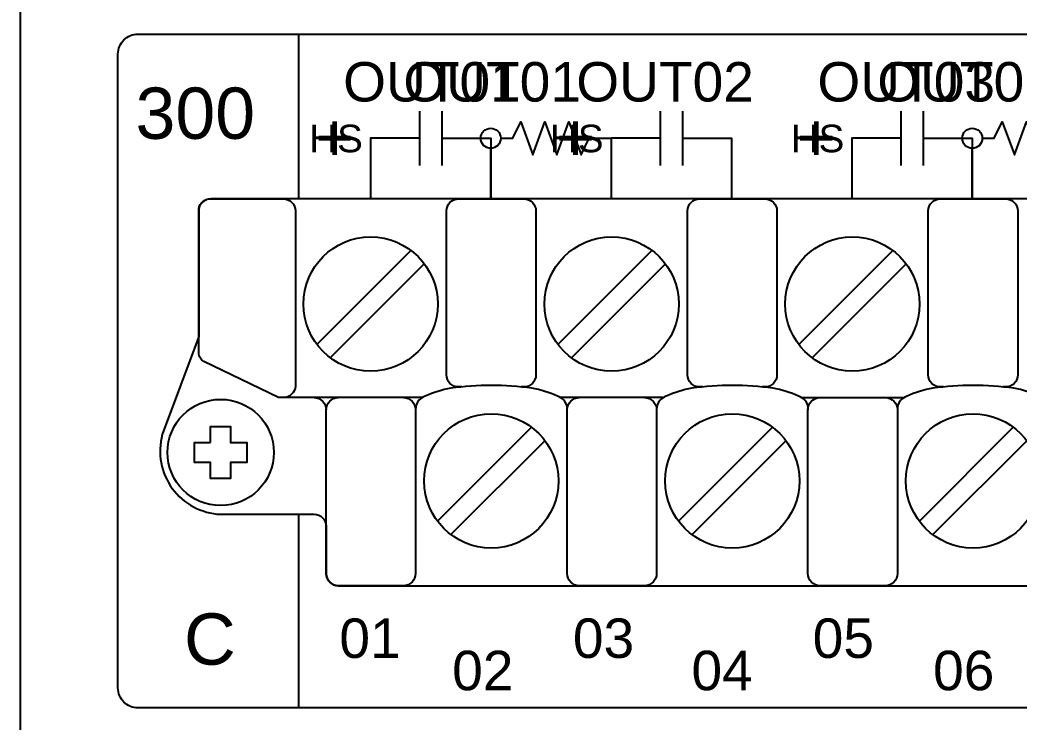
# Model space of a CAD drawing. Extents: x 1 to 47.7, y 0.3 to 34.2.
# Drawn here: x 27 to 29.492, y 10.821 to 12.571 of the extents above; entities that cross this region are included whole.
import ezdxf

# ---------------------------------------------------------------- set-up
doc = ezdxf.new("R2010")
doc.units = 0
doc.header["$MEASUREMENT"] = 0
for name, color, linetype in [('5_1__0__EMPTY', 7, 'CONTINUOUS'), ('5_2__2___8__OPTOISO_IND_LS', 7, 'CONTINUOUS'), ('5_3__7___8__OPTOISO_IND_LS', 7, 'CONTINUOUS'), ('5_4__4___24__OPTOISO_LS_IN', 7, 'CONTINUOUS'), ('5_5__D___24__OPTOISO_LS_IN', 7, 'CONTINUOUS'), ('5_6__8___8__OPTOISO_IND_LS', 7, 'CONTINUOUS'), ('7_0______DWG_', 7, 'CONTINUOUS')]:
    doc.layers.add(name, color=color, linetype=linetype)
doc.styles.add('ARIAL', font='arial.ttf')

msp = doc.modelspace()

# ---------------------------------------------------------------- linework, layer by layer
at = {"layer": '5_1__0__EMPTY'}
msp.add_lwpolyline([(32.4565, 12.1253), (27.4754, 12.1254, 0.414215), (27.4454, 12.0954), (27.4455, 11.7825), (27.3546, 11.5377, 0.47859), (27.4996, 11.3392), (27.733, 11.3392, -0.414214), (27.763, 11.3092), (27.763, 11.1912, 0.414213), (27.793, 11.1612), (32.7748, 11.1611, 0.414214), (32.8048, 11.1911), (32.8048, 11.5042), (32.8957, 11.7489, 0.480048), (32.7507, 11.9471), (32.5165, 11.9471, -0.414214), (32.4865, 11.9771), (32.4865, 12.0953, 0.414212), (32.4565, 12.1253), (32.4565, 12.1253)], format="xyb", dxfattribs=at)
msp.add_lwpolyline([(27.475, 11.5181), (27.475, 11.5584), (27.525, 11.5584), (27.525, 11.5181), (27.5651, 11.5181), (27.5651, 11.4681), (27.525, 11.4681), (27.525, 11.4282), (27.475, 11.4282), (27.475, 11.4681), (27.4349, 11.4681), (27.4349, 11.5181)], close=True, dxfattribs=at)
msp.add_circle((27.5, 11.4933), 0.1324, dxfattribs=at)
at = {"layer": '5_2__2___8__OPTOISO_IND_LS'}
for points in [[(27.9953, 12.344), (27.9953, 12.209)], [(28.051, 12.344), (28.051, 12.209)], [(28.5953, 12.344), (28.5953, 12.209)], [(28.651, 12.344), (28.651, 12.209)], [(29.1953, 12.344), (29.1953, 12.209)], [(29.251, 12.344), (29.251, 12.209)], [(27.9953, 12.2765), (27.8732, 12.2765), (27.8732, 12.1253)], [(28.051, 12.2765), (28.1732, 12.2765), (28.1732, 12.1253)], [(28.5953, 12.2765), (28.4732, 12.2765), (28.4732, 12.1253)], [(28.651, 12.2765), (28.7732, 12.2765), (28.7732, 12.1253)], [(29.1953, 12.2765), (29.0732, 12.2765), (29.0732, 12.1253)], [(29.251, 12.2765), (29.3732, 12.2765), (29.3732, 12.1253)], [(27.9741, 11.997), (27.7399, 11.7628)], [(28.5749, 11.997), (28.3407, 11.7628)], [(29.1749, 11.997), (28.9407, 11.7628)], [(28.0075, 11.9635), (27.7733, 11.7294)], [(28.6083, 11.9635), (28.3741, 11.7294)], [(29.2083, 11.9635), (28.9741, 11.7294)], [(28.6031, 11.6299), (28.3472, 11.6299)], [(28.948, 11.6299), (29.2031, 11.6299)], [(28.2747, 11.556), (28.0406, 11.3218)], [(28.8755, 11.556), (28.6413, 11.3218)], [(29.4755, 11.556), (29.2414, 11.3218)], [(28.3082, 11.5225), (28.074, 11.2884)], [(28.9089, 11.5225), (28.6748, 11.2884)], [(29.5089, 11.5225), (29.2748, 11.2884)]]:
    msp.add_lwpolyline(points, dxfattribs=at)
for points in [[(27.763, 11.1912, 0.414213), (27.793, 11.1612), (32.7748, 11.1611, 0.414214), (32.8048, 11.1911), (32.8048, 11.5042), (32.8957, 11.7489, 0.480048), (32.7507, 11.9471), (32.5165, 11.9471, -0.414214), (32.4865, 11.9771), (32.4865, 12.0953, 0.414212), (32.4565, 12.1253), (32.4565, 12.1253), (27.4754, 12.1254, 0.414215), (27.4454, 12.0954), (27.4455, 11.7825), (27.3546, 11.5377, 0.47859), (27.4996, 11.3392), (27.733, 11.3392, -0.414214), (27.763, 11.3092)], [(28.0023, 11.6299), (27.6442, 11.6299), (27.4583, 11.7197, -0.241986), (27.4455, 11.7396), (27.4454, 12.0953, -0.422157), (27.4721, 12.1252), (27.6564, 12.1253, -0.414214), (27.6864, 12.0953), (27.6864, 11.6582, -0.390527), (27.6564, 11.6299)], [(28.1007, 11.6566), (28.0928, 11.6566, -0.414214), (28.0628, 11.6866), (28.0628, 12.0953, -0.414214), (28.0928, 12.1253), (28.2557, 12.1253, -0.414214), (28.2857, 12.0953), (28.2857, 11.6866, -0.414214), (28.2557, 11.6566), (28.2489, 11.6566)], [(28.7015, 11.6566), (28.6936, 11.6566, -0.414214), (28.6636, 11.6866), (28.6636, 12.0953, -0.414214), (28.6936, 12.1253), (28.8564, 12.1253, -0.414214), (28.8864, 12.0953), (28.8864, 11.6866, -0.414214), (28.8564, 11.6566), (28.8496, 11.6566)], [(29.3015, 11.6566), (29.2936, 11.6566, -0.414214), (29.2636, 11.6866), (29.2636, 12.0953, -0.414214), (29.2936, 12.1253), (29.4564, 12.1253, -0.414214), (29.4864, 12.0953), (29.4864, 11.6866, -0.414214), (29.4564, 11.6566), (29.4496, 11.6566)], [(28.3637, 11.5999, 0.191033), (28.3552, 11.6238, 0.081668), (28.3396, 11.634, 0.0591), (28.2759, 11.6533, 0.034646), (28.1744, 11.6604, 0.03436), (28.0737, 11.6533, 0.0591), (28.01, 11.634, 0.081668), (27.9943, 11.6238, 0.191033), (27.9858, 11.5999)], [(28.9645, 11.5999, 0.191033), (28.956, 11.6238, 0.081668), (28.9404, 11.634, 0.0591), (28.8766, 11.6533, 0.034646), (28.7751, 11.6604, 0.03436), (28.6744, 11.6533, 0.0591), (28.6107, 11.634, 0.081668), (28.5951, 11.6238, 0.191033), (28.5866, 11.5999)], [(29.5645, 11.5999, 0.191033), (29.556, 11.6238, 0.081668), (29.5404, 11.634, 0.0591), (29.4767, 11.6533, 0.034646), (29.3751, 11.6604, 0.03436), (29.2745, 11.6533, 0.0591), (29.2107, 11.634, 0.081668), (29.1951, 11.6238, 0.191033), (29.1866, 11.5999)], [(27.733, 11.6299, -0.414214), (27.763, 11.5999)], [(27.9558, 11.6299, -0.414214), (27.9858, 11.5999), (27.9858, 11.1912, -0.414214), (27.9558, 11.1612), (27.793, 11.1612, -0.414214), (27.763, 11.1912), (27.763, 11.5999, -0.414214), (27.793, 11.6299)], [(28.5566, 11.6299, -0.414214), (28.5866, 11.5999), (28.5866, 11.1912, -0.414214), (28.5566, 11.1612), (28.3937, 11.1612, -0.414214), (28.3637, 11.1912), (28.3637, 11.5999, -0.414214), (28.3937, 11.6299)], [(29.1566, 11.6299, -0.414214), (29.1866, 11.5999), (29.1866, 11.1912, -0.414214), (29.1566, 11.1612), (28.9937, 11.1612, -0.414214), (28.9637, 11.1912), (28.9637, 11.5999, -0.414214), (28.9937, 11.6299)]]:
    msp.add_lwpolyline(points, format="xyb", dxfattribs=at)
msp.add_lwpolyline([(27.475, 11.5181), (27.475, 11.5584), (27.525, 11.5584), (27.525, 11.5181), (27.5651, 11.5181), (27.5651, 11.4681), (27.525, 11.4681), (27.525, 11.4282), (27.475, 11.4282), (27.475, 11.4681), (27.4349, 11.4681), (27.4349, 11.5181)], close=True, dxfattribs=at)
for centre, radius in [((27.8737, 11.8632), 0.1673), ((28.4745, 11.8632), 0.1673), ((29.0745, 11.8632), 0.1673), ((27.5, 11.4933), 0.1324), ((28.1744, 11.4222), 0.1673), ((28.7751, 11.4222), 0.1673), ((29.3751, 11.4222), 0.1673)]:
    msp.add_circle(centre, radius, dxfattribs=at)
at = {"layer": '5_3__7___8__OPTOISO_IND_LS'}
for points in [[(27.9953, 12.344), (27.9953, 12.209)], [(28.051, 12.344), (28.051, 12.209)], [(28.5953, 12.344), (28.5953, 12.209)], [(28.651, 12.344), (28.651, 12.209)], [(29.1953, 12.344), (29.1953, 12.209)], [(29.251, 12.344), (29.251, 12.209)], [(27.9953, 12.2765), (27.8732, 12.2765), (27.8732, 12.1253)], [(28.051, 12.2765), (28.1732, 12.2765), (28.1732, 12.1253)], [(28.5953, 12.2765), (28.4732, 12.2765), (28.4732, 12.1253)], [(28.651, 12.2765), (28.7732, 12.2765), (28.7732, 12.1253)], [(29.1953, 12.2765), (29.0732, 12.2765), (29.0732, 12.1253)], [(29.251, 12.2765), (29.3732, 12.2765), (29.3732, 12.1253)], [(27.9741, 11.997), (27.7399, 11.7628)], [(28.5749, 11.997), (28.3407, 11.7628)], [(29.1749, 11.997), (28.9407, 11.7628)], [(28.0075, 11.9635), (27.7733, 11.7294)], [(28.6083, 11.9635), (28.3741, 11.7294)], [(29.2083, 11.9635), (28.9741, 11.7294)], [(28.6031, 11.6299), (28.3472, 11.6299)], [(28.948, 11.6299), (29.2031, 11.6299)], [(28.2747, 11.556), (28.0406, 11.3218)], [(28.8755, 11.556), (28.6413, 11.3218)], [(29.4755, 11.556), (29.2414, 11.3218)], [(28.3082, 11.5225), (28.074, 11.2884)], [(28.9089, 11.5225), (28.6748, 11.2884)], [(29.5089, 11.5225), (29.2748, 11.2884)]]:
    msp.add_lwpolyline(points, dxfattribs=at)
for points in [[(27.763, 11.1912, 0.414213), (27.793, 11.1612), (32.7748, 11.1611, 0.414214), (32.8048, 11.1911), (32.8048, 11.5042), (32.8957, 11.7489, 0.480048), (32.7507, 11.9471), (32.5165, 11.9471, -0.414214), (32.4865, 11.9771), (32.4865, 12.0953, 0.414212), (32.4565, 12.1253), (32.4565, 12.1253), (27.4754, 12.1254, 0.414215), (27.4454, 12.0954), (27.4455, 11.7825), (27.3546, 11.5377, 0.47859), (27.4996, 11.3392), (27.733, 11.3392, -0.414214), (27.763, 11.3092)], [(28.0023, 11.6299), (27.6442, 11.6299), (27.4583, 11.7197, -0.241986), (27.4455, 11.7396), (27.4454, 12.0953, -0.422157), (27.4721, 12.1252), (27.6564, 12.1253, -0.414214), (27.6864, 12.0953), (27.6864, 11.6582, -0.390527), (27.6564, 11.6299)], [(28.1007, 11.6566), (28.0928, 11.6566, -0.414214), (28.0628, 11.6866), (28.0628, 12.0953, -0.414214), (28.0928, 12.1253), (28.2557, 12.1253, -0.414214), (28.2857, 12.0953), (28.2857, 11.6866, -0.414214), (28.2557, 11.6566), (28.2489, 11.6566)], [(28.7015, 11.6566), (28.6936, 11.6566, -0.414214), (28.6636, 11.6866), (28.6636, 12.0953, -0.414214), (28.6936, 12.1253), (28.8564, 12.1253, -0.414214), (28.8864, 12.0953), (28.8864, 11.6866, -0.414214), (28.8564, 11.6566), (28.8496, 11.6566)], [(29.3015, 11.6566), (29.2936, 11.6566, -0.414214), (29.2636, 11.6866), (29.2636, 12.0953, -0.414214), (29.2936, 12.1253), (29.4564, 12.1253, -0.414214), (29.4864, 12.0953), (29.4864, 11.6866, -0.414214), (29.4564, 11.6566), (29.4496, 11.6566)], [(28.3637, 11.5999, 0.191033), (28.3552, 11.6238, 0.081668), (28.3396, 11.634, 0.0591), (28.2759, 11.6533, 0.034646), (28.1744, 11.6604, 0.03436), (28.0737, 11.6533, 0.0591), (28.01, 11.634, 0.081668), (27.9943, 11.6238, 0.191033), (27.9858, 11.5999)], [(28.9645, 11.5999, 0.191033), (28.956, 11.6238, 0.081668), (28.9404, 11.634, 0.0591), (28.8766, 11.6533, 0.034646), (28.7751, 11.6604, 0.03436), (28.6744, 11.6533, 0.0591), (28.6107, 11.634, 0.081668), (28.5951, 11.6238, 0.191033), (28.5866, 11.5999)], [(29.5645, 11.5999, 0.191033), (29.556, 11.6238, 0.081668), (29.5404, 11.634, 0.0591), (29.4767, 11.6533, 0.034646), (29.3751, 11.6604, 0.03436), (29.2745, 11.6533, 0.0591), (29.2107, 11.634, 0.081668), (29.1951, 11.6238, 0.191033), (29.1866, 11.5999)], [(27.733, 11.6299, -0.414214), (27.763, 11.5999)], [(27.9558, 11.6299, -0.414214), (27.9858, 11.5999), (27.9858, 11.1912, -0.414214), (27.9558, 11.1612), (27.793, 11.1612, -0.414214), (27.763, 11.1912), (27.763, 11.5999, -0.414214), (27.793, 11.6299)], [(28.5566, 11.6299, -0.414214), (28.5866, 11.5999), (28.5866, 11.1912, -0.414214), (28.5566, 11.1612), (28.3937, 11.1612, -0.414214), (28.3637, 11.1912), (28.3637, 11.5999, -0.414214), (28.3937, 11.6299)], [(29.1566, 11.6299, -0.414214), (29.1866, 11.5999), (29.1866, 11.1912, -0.414214), (29.1566, 11.1612), (28.9937, 11.1612, -0.414214), (28.9637, 11.1912), (28.9637, 11.5999, -0.414214), (28.9937, 11.6299)]]:
    msp.add_lwpolyline(points, format="xyb", dxfattribs=at)
msp.add_lwpolyline([(27.475, 11.5181), (27.475, 11.5584), (27.525, 11.5584), (27.525, 11.5181), (27.5651, 11.5181), (27.5651, 11.4681), (27.525, 11.4681), (27.525, 11.4282), (27.475, 11.4282), (27.475, 11.4681), (27.4349, 11.4681), (27.4349, 11.5181)], close=True, dxfattribs=at)
for centre, radius in [((27.8737, 11.8632), 0.1673), ((28.4745, 11.8632), 0.1673), ((29.0745, 11.8632), 0.1673), ((27.5, 11.4933), 0.1324), ((28.1744, 11.4222), 0.1673), ((28.7751, 11.4222), 0.1673), ((29.3751, 11.4222), 0.1673)]:
    msp.add_circle(centre, radius, dxfattribs=at)
at = {"layer": '5_4__4___24__OPTOISO_LS_IN'}
for points in [[(27.9953, 12.344), (27.9953, 12.209)], [(28.051, 12.344), (28.051, 12.209)], [(28.5953, 12.344), (28.5953, 12.209)], [(28.651, 12.344), (28.651, 12.209)], [(29.1953, 12.344), (29.1953, 12.209)], [(29.251, 12.344), (29.251, 12.209)], [(27.9953, 12.2765), (27.8732, 12.2765), (27.8732, 12.1253)], [(28.051, 12.2765), (28.1732, 12.2765), (28.1732, 12.1253)], [(28.5953, 12.2765), (28.4732, 12.2765), (28.4732, 12.1253)], [(28.651, 12.2765), (28.7732, 12.2765), (28.7732, 12.1253)], [(29.1953, 12.2765), (29.0732, 12.2765), (29.0732, 12.1253)], [(29.251, 12.2765), (29.3732, 12.2765), (29.3732, 12.1253)], [(27.9741, 11.997), (27.7399, 11.7628)], [(28.5749, 11.997), (28.3407, 11.7628)], [(29.1749, 11.997), (28.9407, 11.7628)], [(28.0075, 11.9635), (27.7733, 11.7294)], [(28.6083, 11.9635), (28.3741, 11.7294)], [(29.2083, 11.9635), (28.9741, 11.7294)], [(28.6031, 11.6299), (28.3472, 11.6299)], [(28.948, 11.6299), (29.2031, 11.6299)], [(28.2747, 11.556), (28.0406, 11.3218)], [(28.8755, 11.556), (28.6413, 11.3218)], [(29.4755, 11.556), (29.2414, 11.3218)], [(28.3082, 11.5225), (28.074, 11.2884)], [(28.9089, 11.5225), (28.6748, 11.2884)], [(29.5089, 11.5225), (29.2748, 11.2884)]]:
    msp.add_lwpolyline(points, dxfattribs=at)
for points in [[(27.763, 11.1912, 0.414213), (27.793, 11.1612), (32.7748, 11.1611, 0.414214), (32.8048, 11.1911), (32.8048, 11.5042), (32.8957, 11.7489, 0.480048), (32.7507, 11.9471), (32.5165, 11.9471, -0.414214), (32.4865, 11.9771), (32.4865, 12.0953, 0.414212), (32.4565, 12.1253), (32.4565, 12.1253), (27.4754, 12.1254, 0.414215), (27.4454, 12.0954), (27.4455, 11.7825), (27.3546, 11.5377, 0.47859), (27.4996, 11.3392), (27.733, 11.3392, -0.414214), (27.763, 11.3092)], [(28.0023, 11.6299), (27.6442, 11.6299), (27.4583, 11.7197, -0.241986), (27.4455, 11.7396), (27.4454, 12.0953, -0.422157), (27.4721, 12.1252), (27.6564, 12.1253, -0.414214), (27.6864, 12.0953), (27.6864, 11.6582, -0.390527), (27.6564, 11.6299)], [(28.1007, 11.6566), (28.0928, 11.6566, -0.414214), (28.0628, 11.6866), (28.0628, 12.0953, -0.414214), (28.0928, 12.1253), (28.2557, 12.1253, -0.414214), (28.2857, 12.0953), (28.2857, 11.6866, -0.414214), (28.2557, 11.6566), (28.2489, 11.6566)], [(28.7015, 11.6566), (28.6936, 11.6566, -0.414214), (28.6636, 11.6866), (28.6636, 12.0953, -0.414214), (28.6936, 12.1253), (28.8564, 12.1253, -0.414214), (28.8864, 12.0953), (28.8864, 11.6866, -0.414214), (28.8564, 11.6566), (28.8496, 11.6566)], [(29.3015, 11.6566), (29.2936, 11.6566, -0.414214), (29.2636, 11.6866), (29.2636, 12.0953, -0.414214), (29.2936, 12.1253), (29.4564, 12.1253, -0.414214), (29.4864, 12.0953), (29.4864, 11.6866, -0.414214), (29.4564, 11.6566), (29.4496, 11.6566)], [(28.3637, 11.5999, 0.191033), (28.3552, 11.6238, 0.081668), (28.3396, 11.634, 0.0591), (28.2759, 11.6533, 0.034646), (28.1744, 11.6604, 0.03436), (28.0737, 11.6533, 0.0591), (28.01, 11.634, 0.081668), (27.9943, 11.6238, 0.191033), (27.9858, 11.5999)], [(28.9645, 11.5999, 0.191033), (28.956, 11.6238, 0.081668), (28.9404, 11.634, 0.0591), (28.8766, 11.6533, 0.034646), (28.7751, 11.6604, 0.03436), (28.6744, 11.6533, 0.0591), (28.6107, 11.634, 0.081668), (28.5951, 11.6238, 0.191033), (28.5866, 11.5999)], [(29.5645, 11.5999, 0.191033), (29.556, 11.6238, 0.081668), (29.5404, 11.634, 0.0591), (29.4767, 11.6533, 0.034646), (29.3751, 11.6604, 0.03436), (29.2745, 11.6533, 0.0591), (29.2107, 11.634, 0.081668), (29.1951, 11.6238, 0.191033), (29.1866, 11.5999)], [(27.733, 11.6299, -0.414214), (27.763, 11.5999)], [(27.9558, 11.6299, -0.414214), (27.9858, 11.5999), (27.9858, 11.1912, -0.414214), (27.9558, 11.1612), (27.793, 11.1612, -0.414214), (27.763, 11.1912), (27.763, 11.5999, -0.414214), (27.793, 11.6299)], [(28.5566, 11.6299, -0.414214), (28.5866, 11.5999), (28.5866, 11.1912, -0.414214), (28.5566, 11.1612), (28.3937, 11.1612, -0.414214), (28.3637, 11.1912), (28.3637, 11.5999, -0.414214), (28.3937, 11.6299)], [(29.1566, 11.6299, -0.414214), (29.1866, 11.5999), (29.1866, 11.1912, -0.414214), (29.1566, 11.1612), (28.9937, 11.1612, -0.414214), (28.9637, 11.1912), (28.9637, 11.5999, -0.414214), (28.9937, 11.6299)]]:
    msp.add_lwpolyline(points, format="xyb", dxfattribs=at)
msp.add_lwpolyline([(27.475, 11.5181), (27.475, 11.5584), (27.525, 11.5584), (27.525, 11.5181), (27.5651, 11.5181), (27.5651, 11.4681), (27.525, 11.4681), (27.525, 11.4282), (27.475, 11.4282), (27.475, 11.4681), (27.4349, 11.4681), (27.4349, 11.5181)], close=True, dxfattribs=at)
for centre, radius in [((27.8737, 11.8632), 0.1673), ((28.4745, 11.8632), 0.1673), ((29.0745, 11.8632), 0.1673), ((27.5, 11.4933), 0.1324), ((28.1744, 11.4222), 0.1673), ((28.7751, 11.4222), 0.1673), ((29.3751, 11.4222), 0.1673)]:
    msp.add_circle(centre, radius, dxfattribs=at)
at = {"layer": '5_5__D___24__OPTOISO_LS_IN'}
for points in [[(27.9953, 12.344), (27.9953, 12.209)], [(28.051, 12.344), (28.051, 12.209)], [(28.5953, 12.344), (28.5953, 12.209)], [(28.651, 12.344), (28.651, 12.209)], [(29.1953, 12.344), (29.1953, 12.209)], [(29.251, 12.344), (29.251, 12.209)], [(27.9953, 12.2765), (27.8732, 12.2765), (27.8732, 12.1253)], [(28.051, 12.2765), (28.1732, 12.2765), (28.1732, 12.1253)], [(28.5953, 12.2765), (28.4732, 12.2765), (28.4732, 12.1253)], [(28.651, 12.2765), (28.7732, 12.2765), (28.7732, 12.1253)], [(29.1953, 12.2765), (29.0732, 12.2765), (29.0732, 12.1253)], [(29.251, 12.2765), (29.3732, 12.2765), (29.3732, 12.1253)], [(27.9741, 11.997), (27.7399, 11.7628)], [(28.5749, 11.997), (28.3407, 11.7628)], [(29.1749, 11.997), (28.9407, 11.7628)], [(28.0075, 11.9635), (27.7733, 11.7294)], [(28.6083, 11.9635), (28.3741, 11.7294)], [(29.2083, 11.9635), (28.9741, 11.7294)], [(28.6031, 11.6299), (28.3472, 11.6299)], [(28.948, 11.6299), (29.2031, 11.6299)], [(28.2747, 11.556), (28.0406, 11.3218)], [(28.8755, 11.556), (28.6413, 11.3218)], [(29.4755, 11.556), (29.2414, 11.3218)], [(28.3082, 11.5225), (28.074, 11.2884)], [(28.9089, 11.5225), (28.6748, 11.2884)], [(29.5089, 11.5225), (29.2748, 11.2884)]]:
    msp.add_lwpolyline(points, dxfattribs=at)
for points in [[(27.763, 11.1912, 0.414213), (27.793, 11.1612), (32.7748, 11.1611, 0.414214), (32.8048, 11.1911), (32.8048, 11.5042), (32.8957, 11.7489, 0.480048), (32.7507, 11.9471), (32.5165, 11.9471, -0.414214), (32.4865, 11.9771), (32.4865, 12.0953, 0.414212), (32.4565, 12.1253), (32.4565, 12.1253), (27.4754, 12.1254, 0.414215), (27.4454, 12.0954), (27.4455, 11.7825), (27.3546, 11.5377, 0.47859), (27.4996, 11.3392), (27.733, 11.3392, -0.414214), (27.763, 11.3092)], [(28.0023, 11.6299), (27.6442, 11.6299), (27.4583, 11.7197, -0.241986), (27.4455, 11.7396), (27.4454, 12.0953, -0.422157), (27.4721, 12.1252), (27.6564, 12.1253, -0.414214), (27.6864, 12.0953), (27.6864, 11.6582, -0.390527), (27.6564, 11.6299)], [(28.1007, 11.6566), (28.0928, 11.6566, -0.414214), (28.0628, 11.6866), (28.0628, 12.0953, -0.414214), (28.0928, 12.1253), (28.2557, 12.1253, -0.414214), (28.2857, 12.0953), (28.2857, 11.6866, -0.414214), (28.2557, 11.6566), (28.2489, 11.6566)], [(28.7015, 11.6566), (28.6936, 11.6566, -0.414214), (28.6636, 11.6866), (28.6636, 12.0953, -0.414214), (28.6936, 12.1253), (28.8564, 12.1253, -0.414214), (28.8864, 12.0953), (28.8864, 11.6866, -0.414214), (28.8564, 11.6566), (28.8496, 11.6566)], [(29.3015, 11.6566), (29.2936, 11.6566, -0.414214), (29.2636, 11.6866), (29.2636, 12.0953, -0.414214), (29.2936, 12.1253), (29.4564, 12.1253, -0.414214), (29.4864, 12.0953), (29.4864, 11.6866, -0.414214), (29.4564, 11.6566), (29.4496, 11.6566)], [(28.3637, 11.5999, 0.191033), (28.3552, 11.6238, 0.081668), (28.3396, 11.634, 0.0591), (28.2759, 11.6533, 0.034646), (28.1744, 11.6604, 0.03436), (28.0737, 11.6533, 0.0591), (28.01, 11.634, 0.081668), (27.9943, 11.6238, 0.191033), (27.9858, 11.5999)], [(28.9645, 11.5999, 0.191033), (28.956, 11.6238, 0.081668), (28.9404, 11.634, 0.0591), (28.8766, 11.6533, 0.034646), (28.7751, 11.6604, 0.03436), (28.6744, 11.6533, 0.0591), (28.6107, 11.634, 0.081668), (28.5951, 11.6238, 0.191033), (28.5866, 11.5999)], [(29.5645, 11.5999, 0.191033), (29.556, 11.6238, 0.081668), (29.5404, 11.634, 0.0591), (29.4767, 11.6533, 0.034646), (29.3751, 11.6604, 0.03436), (29.2745, 11.6533, 0.0591), (29.2107, 11.634, 0.081668), (29.1951, 11.6238, 0.191033), (29.1866, 11.5999)], [(27.733, 11.6299, -0.414214), (27.763, 11.5999)], [(27.9558, 11.6299, -0.414214), (27.9858, 11.5999), (27.9858, 11.1912, -0.414214), (27.9558, 11.1612), (27.793, 11.1612, -0.414214), (27.763, 11.1912), (27.763, 11.5999, -0.414214), (27.793, 11.6299)], [(28.5566, 11.6299, -0.414214), (28.5866, 11.5999), (28.5866, 11.1912, -0.414214), (28.5566, 11.1612), (28.3937, 11.1612, -0.414214), (28.3637, 11.1912), (28.3637, 11.5999, -0.414214), (28.3937, 11.6299)], [(29.1566, 11.6299, -0.414214), (29.1866, 11.5999), (29.1866, 11.1912, -0.414214), (29.1566, 11.1612), (28.9937, 11.1612, -0.414214), (28.9637, 11.1912), (28.9637, 11.5999, -0.414214), (28.9937, 11.6299)]]:
    msp.add_lwpolyline(points, format="xyb", dxfattribs=at)
msp.add_lwpolyline([(27.475, 11.5181), (27.475, 11.5584), (27.525, 11.5584), (27.525, 11.5181), (27.5651, 11.5181), (27.5651, 11.4681), (27.525, 11.4681), (27.525, 11.4282), (27.475, 11.4282), (27.475, 11.4681), (27.4349, 11.4681), (27.4349, 11.5181)], close=True, dxfattribs=at)
for centre, radius in [((27.8737, 11.8632), 0.1673), ((28.4745, 11.8632), 0.1673), ((29.0745, 11.8632), 0.1673), ((27.5, 11.4933), 0.1324), ((28.1744, 11.4222), 0.1673), ((28.7751, 11.4222), 0.1673), ((29.3751, 11.4222), 0.1673)]:
    msp.add_circle(centre, radius, dxfattribs=at)
at = {"layer": '5_6__8___8__OPTOISO_IND_LS'}
for points in [[(27.9953, 12.344), (27.9953, 12.209)], [(28.051, 12.344), (28.051, 12.209)], [(29.1953, 12.344), (29.1953, 12.209)], [(29.251, 12.344), (29.251, 12.209)], [(28.1981, 12.2765), (28.2281, 12.2765), (28.2481, 12.3177), (28.2781, 12.2352), (28.3081, 12.3177), (28.3381, 12.2352), (28.3681, 12.3177), (28.3982, 12.2352), (28.4182, 12.2765), (28.4731, 12.2765), (28.4731, 12.1253)], [(29.3982, 12.2765), (29.4281, 12.2765), (29.4481, 12.3177), (29.4781, 12.2352), (29.5081, 12.3177), (29.5382, 12.2352), (29.5682, 12.3177), (29.5982, 12.2352), (29.6182, 12.2765), (29.6732, 12.2765), (29.6732, 12.1253)], [(27.9953, 12.2765), (27.8731, 12.2765), (27.8731, 12.1253)], [(28.0509, 12.2765), (28.1481, 12.2765)], [(29.1953, 12.2765), (29.0732, 12.2765), (29.0732, 12.1253)], [(29.251, 12.2765), (29.3482, 12.2765)], [(28.1731, 12.1253), (28.1731, 12.2515)], [(29.3732, 12.1253), (29.3732, 12.2515)], [(27.9741, 11.997), (27.7399, 11.7628)], [(28.5749, 11.997), (28.3407, 11.7628)], [(29.1749, 11.997), (28.9407, 11.7628)], [(28.0075, 11.9635), (27.7733, 11.7294)], [(28.6083, 11.9635), (28.3741, 11.7294)], [(29.2083, 11.9635), (28.9741, 11.7294)], [(28.6031, 11.6299), (28.3472, 11.6299)], [(28.948, 11.6299), (29.2031, 11.6299)], [(28.2747, 11.556), (28.0406, 11.3218)], [(28.8755, 11.556), (28.6413, 11.3218)], [(29.4755, 11.556), (29.2414, 11.3218)], [(28.3082, 11.5225), (28.074, 11.2884)], [(28.9089, 11.5225), (28.6748, 11.2884)], [(29.5089, 11.5225), (29.2748, 11.2884)]]:
    msp.add_lwpolyline(points, dxfattribs=at)
for points in [[(27.763, 11.1912, 0.414213), (27.793, 11.1612), (32.7748, 11.1611, 0.414214), (32.8048, 11.1911), (32.8048, 11.5042), (32.8957, 11.7489, 0.480048), (32.7507, 11.9471), (32.5165, 11.9471, -0.414214), (32.4865, 11.9771), (32.4865, 12.0953, 0.414212), (32.4565, 12.1253), (32.4565, 12.1253), (27.4754, 12.1254, 0.414215), (27.4454, 12.0954), (27.4455, 11.7825), (27.3546, 11.5377, 0.47859), (27.4996, 11.3392), (27.733, 11.3392, -0.414214), (27.763, 11.3092)], [(28.0023, 11.6299), (27.6442, 11.6299), (27.4583, 11.7197, -0.241986), (27.4455, 11.7396), (27.4454, 12.0953, -0.422157), (27.4721, 12.1252), (27.6564, 12.1253, -0.414214), (27.6864, 12.0953), (27.6864, 11.6582, -0.390527), (27.6564, 11.6299)], [(28.1007, 11.6566), (28.0928, 11.6566, -0.414214), (28.0628, 11.6866), (28.0628, 12.0953, -0.414214), (28.0928, 12.1253), (28.2557, 12.1253, -0.414214), (28.2857, 12.0953), (28.2857, 11.6866, -0.414214), (28.2557, 11.6566), (28.2489, 11.6566)], [(28.7015, 11.6566), (28.6936, 11.6566, -0.414214), (28.6636, 11.6866), (28.6636, 12.0953, -0.414214), (28.6936, 12.1253), (28.8564, 12.1253, -0.414214), (28.8864, 12.0953), (28.8864, 11.6866, -0.414214), (28.8564, 11.6566), (28.8496, 11.6566)], [(29.3015, 11.6566), (29.2936, 11.6566, -0.414214), (29.2636, 11.6866), (29.2636, 12.0953, -0.414214), (29.2936, 12.1253), (29.4564, 12.1253, -0.414214), (29.4864, 12.0953), (29.4864, 11.6866, -0.414214), (29.4564, 11.6566), (29.4496, 11.6566)], [(28.3637, 11.5999, 0.191033), (28.3552, 11.6238, 0.081668), (28.3396, 11.634, 0.0591), (28.2759, 11.6533, 0.034646), (28.1744, 11.6604, 0.03436), (28.0737, 11.6533, 0.0591), (28.01, 11.634, 0.081668), (27.9943, 11.6238, 0.191033), (27.9858, 11.5999)], [(28.9645, 11.5999, 0.191033), (28.956, 11.6238, 0.081668), (28.9404, 11.634, 0.0591), (28.8766, 11.6533, 0.034646), (28.7751, 11.6604, 0.03436), (28.6744, 11.6533, 0.0591), (28.6107, 11.634, 0.081668), (28.5951, 11.6238, 0.191033), (28.5866, 11.5999)], [(29.5645, 11.5999, 0.191033), (29.556, 11.6238, 0.081668), (29.5404, 11.634, 0.0591), (29.4767, 11.6533, 0.034646), (29.3751, 11.6604, 0.03436), (29.2745, 11.6533, 0.0591), (29.2107, 11.634, 0.081668), (29.1951, 11.6238, 0.191033), (29.1866, 11.5999)], [(27.733, 11.6299, -0.414214), (27.763, 11.5999)], [(27.9558, 11.6299, -0.414214), (27.9858, 11.5999), (27.9858, 11.1912, -0.414214), (27.9558, 11.1612), (27.793, 11.1612, -0.414214), (27.763, 11.1912), (27.763, 11.5999, -0.414214), (27.793, 11.6299)], [(28.5566, 11.6299, -0.414214), (28.5866, 11.5999), (28.5866, 11.1912, -0.414214), (28.5566, 11.1612), (28.3937, 11.1612, -0.414214), (28.3637, 11.1912), (28.3637, 11.5999, -0.414214), (28.3937, 11.6299)], [(29.1566, 11.6299, -0.414214), (29.1866, 11.5999), (29.1866, 11.1912, -0.414214), (29.1566, 11.1612), (28.9937, 11.1612, -0.414214), (28.9637, 11.1912), (28.9637, 11.5999, -0.414214), (28.9937, 11.6299)]]:
    msp.add_lwpolyline(points, format="xyb", dxfattribs=at)
msp.add_lwpolyline([(27.475, 11.5181), (27.475, 11.5584), (27.525, 11.5584), (27.525, 11.5181), (27.5651, 11.5181), (27.5651, 11.4681), (27.525, 11.4681), (27.525, 11.4282), (27.475, 11.4282), (27.475, 11.4681), (27.4349, 11.4681), (27.4349, 11.5181)], close=True, dxfattribs=at)
for centre, radius in [((28.1731, 12.2765), 0.025), ((29.3732, 12.2765), 0.025), ((27.8737, 11.8632), 0.1673), ((28.4745, 11.8632), 0.1673), ((29.0745, 11.8632), 0.1673), ((27.5, 11.4933), 0.1324), ((28.1744, 11.4222), 0.1673), ((28.7751, 11.4222), 0.1673), ((29.3751, 11.4222), 0.1673)]:
    msp.add_circle(centre, radius, dxfattribs=at)
at = {"layer": '7_0______DWG_'}
for points in [[(44.25, 6.9347), (44.25, 14.8147, 0.414214), (44.16, 14.9047), (27.09, 14.9047, 0.414214), (27, 14.8147), (27, 6.9347, 0.381966), (27.08, 6.8453), (44.17, 6.8453, 0.381966)], [(27.2942, 12.5363), (43.9545, 12.5363, -0.468367), (44.0044, 12.4763), (44.0044, 10.9063, -0.414132), (43.9545, 10.8563), (27.2942, 10.8563, -0.414214), (27.2442, 10.9063), (27.2442, 12.4863, -0.414287)]]:
    msp.add_lwpolyline(points, format="xyb", close=True, dxfattribs=at)
for points in [[(27.6942, 12.5363), (27.6942, 12.1254)], [(27.6942, 11.3392), (27.6942, 10.8563)]]:
    msp.add_lwpolyline(points, dxfattribs=at)

# ---------------------------------------------------------------- texts
at = {"layer": '5_2__2___8__OPTOISO_IND_LS', "style": 'ARIAL'}
for s, p in [('OUT01', (27.8053, 12.3681)), ('OUT02', (28.3863, 12.3681)), ('OUT03', (28.9872, 12.3681))]:
    msp.add_text(s, height=0.09833, dxfattribs=at).set_placement(p)
at = {"layer": '5_3__7___8__OPTOISO_IND_LS', "style": 'ARIAL'}
for s, height, p in [('OUT01', 0.09833, (27.8053, 12.3681)), ('OUT02', 0.09833, (28.3863, 12.3681)), ('OUT03', 0.09833, (28.9872, 12.3681)), ('+', 0.118, (27.7362, 12.2197)), ('+', 0.118, (28.3362, 12.2197)), ('+', 0.118, (28.9362, 12.2197))]:
    msp.add_text(s, height=height, dxfattribs=at).set_placement(p)
at = {"layer": '5_4__4___24__OPTOISO_LS_IN', "style": 'ARIAL'}
for s, height, p in [('OUT01', 0.09833, (27.8053, 12.3681)), ('OUT02', 0.09833, (28.3863, 12.3681)), ('OUT03', 0.09833, (28.9872, 12.3681)), ('HS', 0.06883, (27.7208, 12.2416)), ('HS', 0.06883, (28.3208, 12.2416)), ('HS', 0.06883, (28.9208, 12.2416))]:
    msp.add_text(s, height=height, dxfattribs=at).set_placement(p)
at = {"layer": '5_5__D___24__OPTOISO_LS_IN', "style": 'ARIAL'}
for s, p in [('OUT01', (27.8053, 12.3681)), ('OUT02', (28.3863, 12.3681)), ('OUT03', (28.9872, 12.3681))]:
    msp.add_text(s, height=0.09833, dxfattribs=at).set_placement(p)
at = {"layer": '5_6__8___8__OPTOISO_IND_LS', "style": 'ARIAL'}
for s, p in [('OUT01', (27.9553, 12.3681)), ('OUT02', (29.1364, 12.3681))]:
    msp.add_text(s, height=0.09833, dxfattribs=at).set_placement(p)
at = {"layer": '7_0______DWG_', "style": 'ARIAL'}
for s, height, p in [('300', 0.12783, (27.2879, 12.2751)), ('C', 0.1278, (27.4087, 10.9643)), ('01', 0.09833, (27.7959, 10.9811)), ('03', 0.09833, (28.3779, 10.9811)), ('05', 0.09833, (28.9755, 10.9811)), ('02', 0.09833, (28.077, 10.9006)), ('04', 0.09833, (28.6734, 10.9006)), ('06', 0.09833, (29.2755, 10.9006))]:
    msp.add_text(s, height=height, dxfattribs=at).set_placement(p)

doc.saveas('drawing.dxf')
